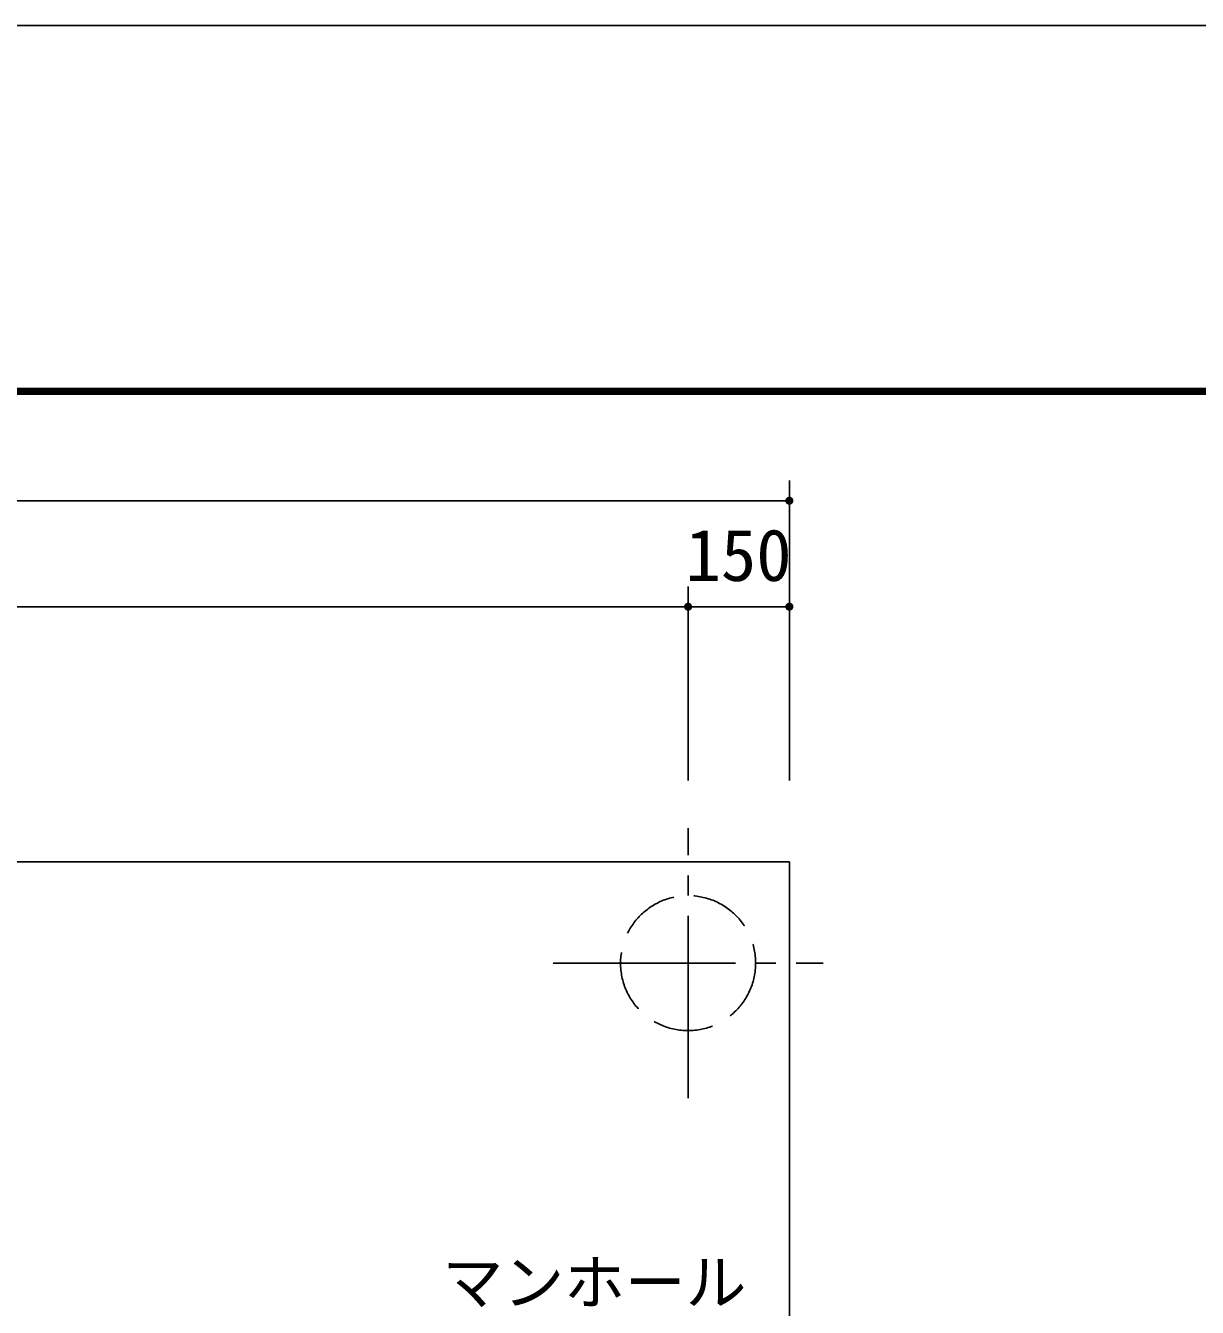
# Model space of a CAD drawing. Units: millimetres, scale not verified. Extents: x -8910 to 8910, y -6308 to 6308.
# Drawn here: x -4405 to -2670, y 4408 to 6308 of the extents above; entities that cross this region are included whole.
import ezdxf
from ezdxf.enums import TextEntityAlignment as Align

# ---------------------------------------------------------------- set-up
doc = ezdxf.new("R2010")
doc.units = ezdxf.units.MM
doc.header["$LTSCALE"] = 30
doc.linetypes.add('CHAIN2', pattern=[12, 9, -1, 1, -1])
doc.linetypes.add('DASHED3', pattern=[4, 3, -1])
for name, color, linetype, lineweight in [('0-0_製作', 5, 'Continuous', 25), ('0-1_空気管', 3, 'Continuous', 25), ('0-B_機器', 2, 'Continuous', 25), ('0-E_08', 2, 'Continuous', 25), ('1-0_図面枠', 7, 'Continuous', 25), ('1-1_Axis_waku', 7, 'Continuous', 25)]:
    doc.layers.add(name, color=color, linetype=linetype, lineweight=lineweight)
doc.styles.add('ＭＳ ゴシック', font='')
doc.styles.get('ＭＳ ゴシック').set_extended_font_data('MS Gothic')

msp = doc.modelspace()

# ---------------------------------------------------------------- linework, layer by layer
at = {"layer": '0-0_製作', "color": 2}
for p, q in [((-3273.85, 5633.53), (-3273.85, 5188.83)), ((-3273.85, 5603.53), (-6073.84, 5603.53)), ((-3423.85, 5476.47), (-3423.85, 5188.83)), ((-3273.85, 5476.47), (-3273.85, 5188.83)), ((-5923.84, 5446.47), (-3423.85, 5446.47)), ((-3423.85, 5446.47), (-3273.85, 5446.47))]:
    msp.add_line(p, q, dxfattribs=at)
at = {"layer": '0-0_製作'}
for points in [[(-3273.85, 5603.53), (-3279.85, 5603.53), (-3279.83, 5603.9)], [(-3273.85, 5603.53), (-3279.8, 5602.77), (-3279.85, 5603.53)], [(-3273.85, 5603.53), (-3279.83, 5603.9), (-3279.74, 5604.65)], [(-3273.85, 5603.53), (-3279.66, 5602.03), (-3279.8, 5602.77)], [(-3273.85, 5603.53), (-3279.74, 5604.65), (-3279.55, 5605.38)], [(-3273.85, 5603.53), (-3279.43, 5601.32), (-3279.66, 5602.03)], [(-3273.85, 5603.53), (-3279.55, 5605.38), (-3279.28, 5606.08)], [(-3273.85, 5603.53), (-3279.1, 5600.64), (-3279.43, 5601.32)], [(-3273.85, 5609.53), (-3279.28, 5606.08), (-3278.91, 5606.74)], [(-3273.85, 5603.53), (-3279.28, 5606.08), (-3273.85, 5609.53)], [(-3273.85, 5603.53), (-3278.7, 5600), (-3279.1, 5600.64)], [(-3273.85, 5609.53), (-3278.91, 5606.74), (-3274.6, 5609.48)], [(-3274.6, 5609.48), (-3278.91, 5606.74), (-3278.47, 5607.35)], [(-3273.85, 5597.53), (-3278.7, 5600), (-3273.85, 5603.53)], [(-3274.6, 5609.48), (-3278.47, 5607.35), (-3275.34, 5609.34)], [(-3275.34, 5609.34), (-3278.47, 5607.35), (-3277.95, 5607.9)], [(-3275.34, 5609.34), (-3277.95, 5607.9), (-3276.06, 5609.11)], [(-3276.06, 5609.11), (-3277.95, 5607.9), (-3277.37, 5608.38)], [(-3276.06, 5609.11), (-3277.37, 5608.38), (-3276.74, 5608.78)], [(-3273.47, 5609.51), (-3273.85, 5603.53), (-3273.85, 5609.53)], [(-3272.72, 5609.42), (-3273.85, 5603.53), (-3273.47, 5609.51)], [(-3271.99, 5609.23), (-3273.85, 5603.53), (-3272.72, 5609.42)], [(-3271.29, 5608.96), (-3273.85, 5603.53), (-3271.99, 5609.23)], [(-3270.63, 5608.59), (-3273.85, 5603.53), (-3271.29, 5608.96)], [(-3270.02, 5608.15), (-3273.85, 5603.53), (-3270.63, 5608.59)], [(-3269.47, 5607.63), (-3273.85, 5603.53), (-3270.02, 5608.15)], [(-3268.99, 5607.05), (-3273.85, 5603.53), (-3269.47, 5607.63)], [(-3268.59, 5606.42), (-3273.85, 5603.53), (-3268.99, 5607.05)], [(-3268.59, 5606.42), (-3267.85, 5603.53), (-3273.85, 5603.53)], [(-3267.85, 5603.53), (-3273.85, 5597.53), (-3273.85, 5603.53)], [(-3267.86, 5603.15), (-3273.85, 5597.53), (-3267.85, 5603.53)], [(-3267.95, 5602.4), (-3273.85, 5597.53), (-3267.86, 5603.15)], [(-3268.27, 5605.74), (-3267.85, 5603.53), (-3268.59, 5606.42)], [(-3268.04, 5605.02), (-3267.85, 5603.53), (-3268.27, 5605.74)], [(-3267.89, 5604.28), (-3267.85, 5603.53), (-3268.04, 5605.02)], [(-3273.85, 5597.53), (-3278.22, 5599.42), (-3278.7, 5600)], [(-3273.85, 5597.53), (-3277.67, 5598.9), (-3278.22, 5599.42)], [(-3273.85, 5597.53), (-3277.06, 5598.46), (-3277.67, 5598.9)], [(-3273.85, 5597.53), (-3276.4, 5598.1), (-3277.06, 5598.46)], [(-3273.85, 5597.53), (-3275.7, 5597.82), (-3276.4, 5598.1)], [(-3273.85, 5597.53), (-3274.97, 5597.63), (-3275.7, 5597.82)], [(-3273.85, 5597.53), (-3274.22, 5597.54), (-3274.97, 5597.63)], [(-3268.14, 5601.67), (-3273.85, 5597.53), (-3267.95, 5602.4)], [(-3268.42, 5600.97), (-3273.85, 5597.53), (-3268.14, 5601.67)], [(-3268.78, 5600.31), (-3273.85, 5597.53), (-3268.42, 5600.97)], [(-3268.78, 5600.31), (-3273.09, 5597.57), (-3273.85, 5597.53)], [(-3269.22, 5599.7), (-3273.09, 5597.57), (-3268.78, 5600.31)], [(-3269.22, 5599.7), (-3272.35, 5597.72), (-3273.09, 5597.57)], [(-3269.74, 5599.15), (-3272.35, 5597.72), (-3269.22, 5599.7)], [(-3269.74, 5599.15), (-3271.64, 5597.95), (-3272.35, 5597.72)], [(-3270.32, 5598.67), (-3271.64, 5597.95), (-3269.74, 5599.15)], [(-3270.32, 5598.67), (-3270.96, 5598.27), (-3271.64, 5597.95)], [(-3423.85, 5452.47), (-3429.28, 5449.02), (-3428.91, 5449.68)], [(-3423.85, 5446.47), (-3429.28, 5449.02), (-3423.85, 5452.47)], [(-3423.85, 5452.47), (-3428.91, 5449.68), (-3424.6, 5452.42)], [(-3424.6, 5452.42), (-3428.91, 5449.68), (-3428.47, 5450.29)], [(-3424.6, 5452.42), (-3428.47, 5450.29), (-3425.34, 5452.28)], [(-3425.34, 5452.28), (-3428.47, 5450.29), (-3427.95, 5450.84)], [(-3425.34, 5452.28), (-3427.95, 5450.84), (-3426.06, 5452.05)], [(-3426.06, 5452.05), (-3427.95, 5450.84), (-3427.37, 5451.32)], [(-3426.06, 5452.05), (-3427.37, 5451.32), (-3426.74, 5451.73)], [(-3423.47, 5452.46), (-3423.85, 5446.47), (-3423.85, 5452.47)], [(-3422.72, 5452.36), (-3423.85, 5446.47), (-3423.47, 5452.46)], [(-3421.99, 5452.17), (-3423.85, 5446.47), (-3422.72, 5452.36)], [(-3421.29, 5451.9), (-3423.85, 5446.47), (-3421.99, 5452.17)], [(-3420.63, 5451.53), (-3423.85, 5446.47), (-3421.29, 5451.9)], [(-3420.02, 5451.09), (-3423.85, 5446.47), (-3420.63, 5451.53)], [(-3419.47, 5450.57), (-3423.85, 5446.47), (-3420.02, 5451.09)], [(-3273.85, 5452.47), (-3279.28, 5449.02), (-3278.91, 5449.68)], [(-3273.85, 5446.47), (-3279.28, 5449.02), (-3273.85, 5452.47)], [(-3273.85, 5452.47), (-3278.91, 5449.68), (-3274.6, 5452.42)], [(-3274.6, 5452.42), (-3278.91, 5449.68), (-3278.47, 5450.29)], [(-3274.6, 5452.42), (-3278.47, 5450.29), (-3275.34, 5452.28)], [(-3275.34, 5452.28), (-3278.47, 5450.29), (-3277.95, 5450.84)], [(-3275.34, 5452.28), (-3277.95, 5450.84), (-3276.06, 5452.05)], [(-3276.06, 5452.05), (-3277.95, 5450.84), (-3277.37, 5451.32)], [(-3276.06, 5452.05), (-3277.37, 5451.32), (-3276.74, 5451.73)], [(-3273.47, 5452.46), (-3273.85, 5446.47), (-3273.85, 5452.47)], [(-3272.72, 5452.36), (-3273.85, 5446.47), (-3273.47, 5452.46)], [(-3271.99, 5452.17), (-3273.85, 5446.47), (-3272.72, 5452.36)], [(-3271.29, 5451.9), (-3273.85, 5446.47), (-3271.99, 5452.17)], [(-3270.63, 5451.53), (-3273.85, 5446.47), (-3271.29, 5451.9)], [(-3270.02, 5451.09), (-3273.85, 5446.47), (-3270.63, 5451.53)], [(-3269.47, 5450.57), (-3273.85, 5446.47), (-3270.02, 5451.09)], [(-3423.85, 5446.47), (-3429.85, 5446.47), (-3429.83, 5446.84)], [(-3423.85, 5446.47), (-3429.8, 5445.72), (-3429.85, 5446.47)], [(-3423.85, 5446.47), (-3429.83, 5446.84), (-3429.74, 5447.59)], [(-3423.85, 5446.47), (-3429.66, 5444.98), (-3429.8, 5445.72)], [(-3423.85, 5446.47), (-3429.74, 5447.59), (-3429.55, 5448.32)], [(-3423.85, 5446.47), (-3429.43, 5444.26), (-3429.66, 5444.98)], [(-3423.85, 5446.47), (-3429.55, 5448.32), (-3429.28, 5449.02)], [(-3423.85, 5446.47), (-3429.1, 5443.58), (-3429.43, 5444.26)], [(-3423.85, 5446.47), (-3428.7, 5442.94), (-3429.1, 5443.58)], [(-3423.85, 5440.47), (-3428.7, 5442.94), (-3423.85, 5446.47)], [(-3423.85, 5440.47), (-3428.22, 5442.36), (-3428.7, 5442.94)], [(-3423.85, 5440.47), (-3427.67, 5441.84), (-3428.22, 5442.36)], [(-3423.85, 5440.47), (-3427.06, 5441.4), (-3427.67, 5441.84)], [(-3423.85, 5440.47), (-3426.4, 5441.04), (-3427.06, 5441.4)], [(-3423.85, 5440.47), (-3425.7, 5440.76), (-3426.4, 5441.04)], [(-3423.85, 5440.47), (-3424.97, 5440.57), (-3425.7, 5440.76)], [(-3423.85, 5440.47), (-3424.22, 5440.48), (-3424.97, 5440.57)], [(-3418.99, 5449.99), (-3423.85, 5446.47), (-3419.47, 5450.57)], [(-3418.59, 5449.36), (-3423.85, 5446.47), (-3418.99, 5449.99)], [(-3418.59, 5449.36), (-3417.85, 5446.47), (-3423.85, 5446.47)], [(-3417.85, 5446.47), (-3423.85, 5440.47), (-3423.85, 5446.47)], [(-3417.86, 5446.09), (-3423.85, 5440.47), (-3417.85, 5446.47)], [(-3417.95, 5445.34), (-3423.85, 5440.47), (-3417.86, 5446.09)], [(-3418.14, 5444.61), (-3423.85, 5440.47), (-3417.95, 5445.34)], [(-3418.42, 5443.91), (-3423.85, 5440.47), (-3418.14, 5444.61)], [(-3418.78, 5443.25), (-3423.85, 5440.47), (-3418.42, 5443.91)], [(-3418.78, 5443.25), (-3423.09, 5440.51), (-3423.85, 5440.47)], [(-3419.22, 5442.64), (-3423.09, 5440.51), (-3418.78, 5443.25)], [(-3419.22, 5442.64), (-3422.35, 5440.66), (-3423.09, 5440.51)], [(-3419.74, 5442.09), (-3422.35, 5440.66), (-3419.22, 5442.64)], [(-3419.74, 5442.09), (-3421.64, 5440.89), (-3422.35, 5440.66)], [(-3420.32, 5441.61), (-3421.64, 5440.89), (-3419.74, 5442.09)], [(-3420.32, 5441.61), (-3420.96, 5441.21), (-3421.64, 5440.89)], [(-3418.27, 5448.68), (-3417.85, 5446.47), (-3418.59, 5449.36)], [(-3418.04, 5447.96), (-3417.85, 5446.47), (-3418.27, 5448.68)], [(-3417.89, 5447.22), (-3417.85, 5446.47), (-3418.04, 5447.96)], [(-3273.85, 5446.47), (-3279.85, 5446.47), (-3279.83, 5446.84)], [(-3273.85, 5446.47), (-3279.8, 5445.72), (-3279.85, 5446.47)], [(-3273.85, 5446.47), (-3279.83, 5446.84), (-3279.74, 5447.59)], [(-3273.85, 5446.47), (-3279.66, 5444.98), (-3279.8, 5445.72)], [(-3273.85, 5446.47), (-3279.74, 5447.59), (-3279.55, 5448.32)], [(-3273.85, 5446.47), (-3279.43, 5444.26), (-3279.66, 5444.98)], [(-3273.85, 5446.47), (-3279.55, 5448.32), (-3279.28, 5449.02)], [(-3273.85, 5446.47), (-3279.1, 5443.58), (-3279.43, 5444.26)], [(-3273.85, 5446.47), (-3278.7, 5442.94), (-3279.1, 5443.58)], [(-3273.85, 5440.47), (-3278.7, 5442.94), (-3273.85, 5446.47)], [(-3273.85, 5440.47), (-3278.22, 5442.36), (-3278.7, 5442.94)], [(-3273.85, 5440.47), (-3277.67, 5441.84), (-3278.22, 5442.36)], [(-3273.85, 5440.47), (-3277.06, 5441.4), (-3277.67, 5441.84)], [(-3273.85, 5440.47), (-3276.4, 5441.04), (-3277.06, 5441.4)], [(-3273.85, 5440.47), (-3275.7, 5440.76), (-3276.4, 5441.04)], [(-3273.85, 5440.47), (-3274.97, 5440.57), (-3275.7, 5440.76)], [(-3273.85, 5440.47), (-3274.22, 5440.48), (-3274.97, 5440.57)], [(-3268.99, 5449.99), (-3273.85, 5446.47), (-3269.47, 5450.57)], [(-3268.59, 5449.36), (-3273.85, 5446.47), (-3268.99, 5449.99)], [(-3268.59, 5449.36), (-3267.85, 5446.47), (-3273.85, 5446.47)], [(-3267.85, 5446.47), (-3273.85, 5440.47), (-3273.85, 5446.47)], [(-3267.86, 5446.09), (-3273.85, 5440.47), (-3267.85, 5446.47)], [(-3267.95, 5445.34), (-3273.85, 5440.47), (-3267.86, 5446.09)], [(-3268.14, 5444.61), (-3273.85, 5440.47), (-3267.95, 5445.34)], [(-3268.42, 5443.91), (-3273.85, 5440.47), (-3268.14, 5444.61)], [(-3268.78, 5443.25), (-3273.85, 5440.47), (-3268.42, 5443.91)], [(-3268.78, 5443.25), (-3273.09, 5440.51), (-3273.85, 5440.47)], [(-3269.22, 5442.64), (-3273.09, 5440.51), (-3268.78, 5443.25)], [(-3269.22, 5442.64), (-3272.35, 5440.66), (-3273.09, 5440.51)], [(-3269.74, 5442.09), (-3272.35, 5440.66), (-3269.22, 5442.64)], [(-3269.74, 5442.09), (-3271.64, 5440.89), (-3272.35, 5440.66)], [(-3270.32, 5441.61), (-3271.64, 5440.89), (-3269.74, 5442.09)], [(-3270.32, 5441.61), (-3270.96, 5441.21), (-3271.64, 5440.89)], [(-3268.27, 5448.68), (-3267.85, 5446.47), (-3268.59, 5449.36)], [(-3268.04, 5447.96), (-3267.85, 5446.47), (-3268.27, 5448.68)], [(-3267.89, 5447.22), (-3267.85, 5446.47), (-3268.04, 5447.96)]]:
    msp.add_solid(points, dxfattribs=at)
at = {"layer": '0-B_機器', "linetype": 'CHAIN2'}
for p, q in [((-3423.85, 4718.28), (-3423.85, 5118.28)), ((-3623.85, 4918.29), (-3223.85, 4918.29))]:
    msp.add_line(p, q, dxfattribs=at)
at = {"layer": '0-B_機器'}
for p, q in [((-6073.84, 5068.29), (-3273.85, 5068.29)), ((-3273.85, 5068.29), (-3273.85, 2668.28))]:
    msp.add_line(p, q, dxfattribs=at)
at = {"layer": '0-E_08', "linetype": 'DASHED3'}
msp.add_circle((-3423.85, 4918.29), 100, dxfattribs=at)
at = {"layer": '1-0_図面枠'}
msp.add_lwpolyline([(-8910, -6307.5), (-8910, 6307.5), (8910, 6307.5), (8910, -6307.5)], close=True, dxfattribs=at)
at = {"layer": '1-1_Axis_waku'}
for p, q in [((-7778.4, 5769.9), (8408.4, 5769.9)), ((-7777.8, 5769.3), (8407.8, 5769.3)), ((-7777.2, 5768.7), (8407.2, 5768.7)), ((-7776.6, 5768.1), (8406.6, 5768.1)), ((-7776, 5767.5), (8406, 5767.5)), ((-7775.4, 5766.9), (8405.4, 5766.9)), ((-7774.8, 5766.3), (8404.8, 5766.3)), ((-7774.2, 5765.7), (8404.2, 5765.7)), ((-7773.6, 5765.1), (8403.6, 5765.1)), ((-7773, 5764.5), (8403, 5764.5)), ((-7772.4, 5763.9), (8402.4, 5763.9)), ((-7771.8, 5763.3), (8401.8, 5763.3)), ((-7771.2, 5762.7), (8401.2, 5762.7)), ((-7770.6, 5762.1), (8400.6, 5762.1)), ((-7770, 5761.5), (8400, 5761.5))]:
    msp.add_line(p, q, dxfattribs=at)

# ---------------------------------------------------------------- texts
at = {"layer": '0-0_製作', "color": 4, "style": 'ＭＳ ゴシック'}
msp.add_text('150', height=76.98, dxfattribs=at).set_placement((-3427.6, 5461.47), align=Align.BOTTOM_LEFT)
at = {"layer": '0-1_空気管', "color": 4, "style": 'ＭＳ ゴシック'}
msp.add_text('マンホール', height=65.98, dxfattribs=at).set_placement((-3787.46, 4392.67), align=Align.BOTTOM_LEFT)

doc.saveas('drawing.dxf')
